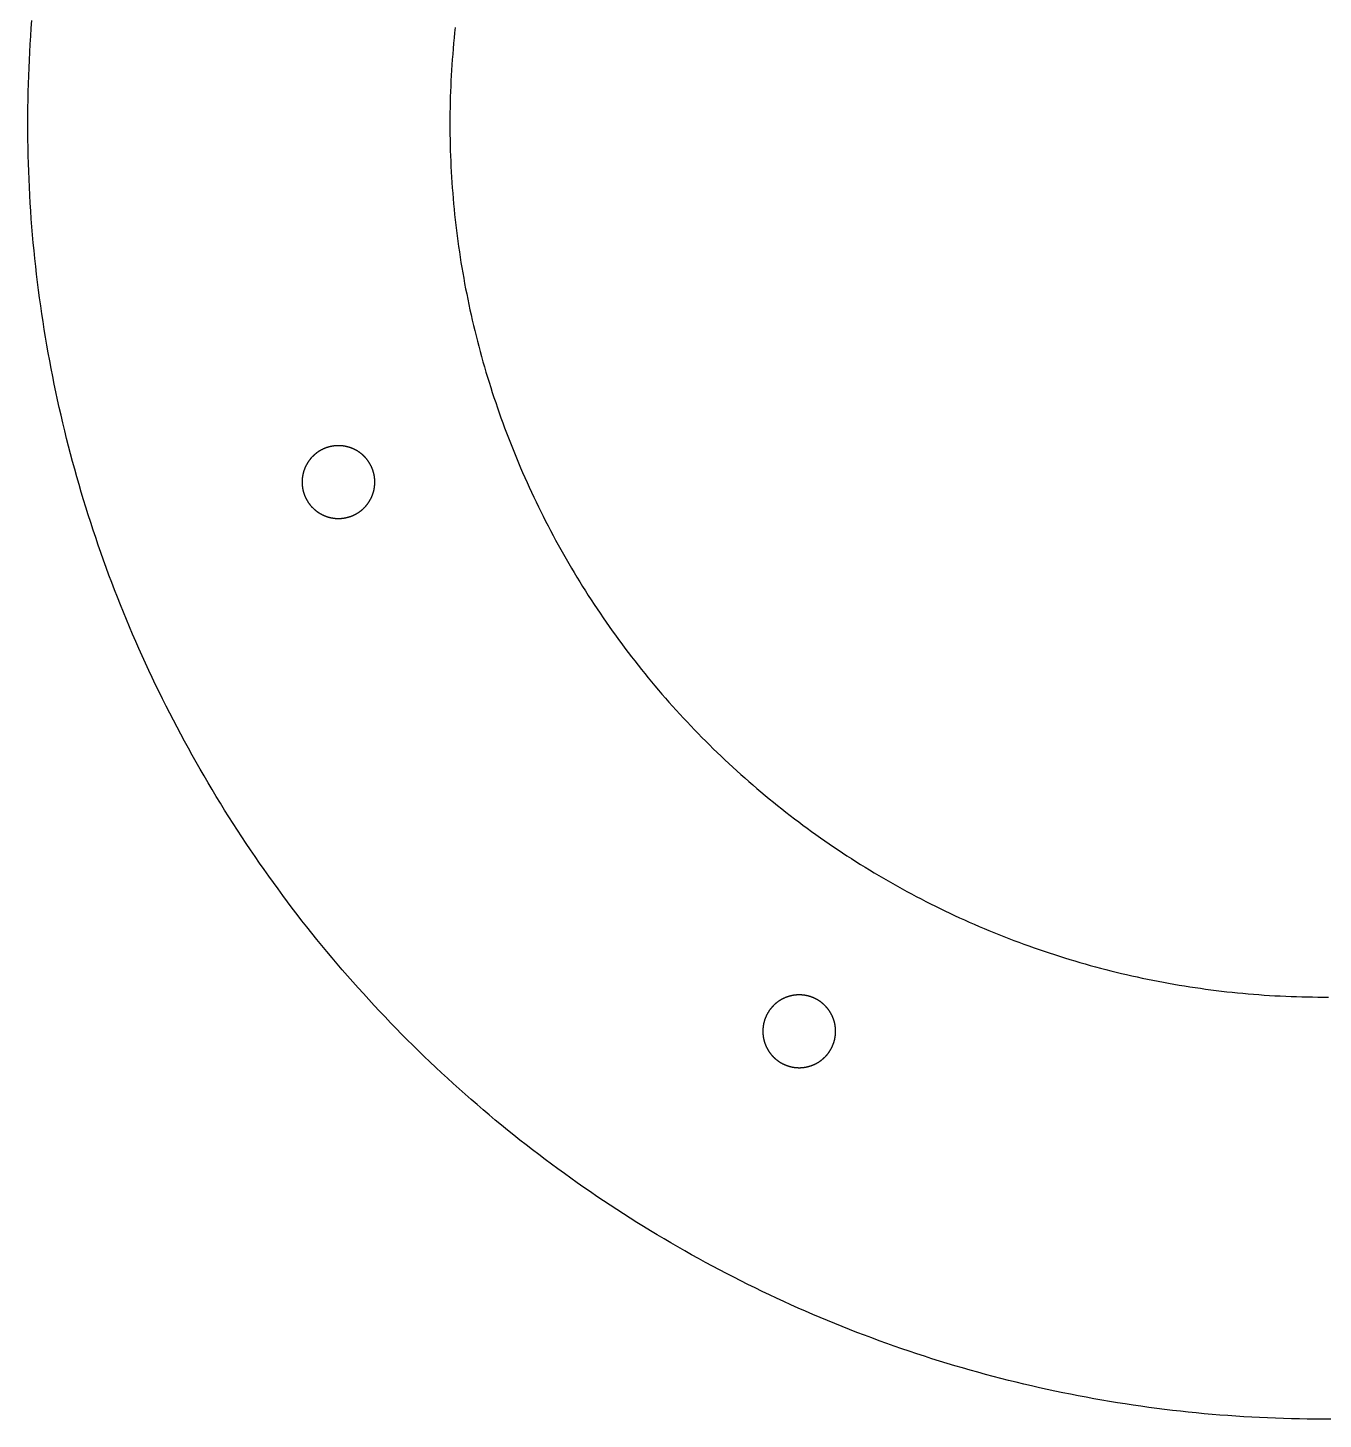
# Model space of a CAD drawing. Header units: millimetres. Extents: x -89 to 89, y -89 to 102.
# Drawn here: x -89 to 0, y -89 to 6.6 of the extents above; entities that cross this region are included whole.
import ezdxf

# ---------------------------------------------------------------- set-up
doc = ezdxf.new("R2010")
doc.units = ezdxf.units.MM
doc.layers.add('CUT', color=7, linetype='Continuous')

msp = doc.modelspace()

# ---------------------------------------------------------------- linework, layer by layer
at = {"layer": 'CUT'}
for points in [[(0.546, -88.998), (0, -89), (-0.546, -88.998), (-1.092, -88.993), (-1.638, -88.985), (-2.184, -88.973), (-2.73, -88.958), (-3.276, -88.94), (-3.822, -88.918), (-4.367, -88.893), (-4.912, -88.864), (-5.458, -88.833), (-6.003, -88.797), (-6.547, -88.759), (-7.092, -88.717), (-7.636, -88.672), (-8.18, -88.623), (-8.724, -88.571), (-9.267, -88.516), (-9.81, -88.458), (-10.352, -88.396), (-10.895, -88.331), (-11.436, -88.262), (-11.978, -88.19), (-12.519, -88.115), (-13.059, -88.037), (-13.599, -87.955), (-14.138, -87.87), (-14.677, -87.781), (-15.216, -87.69), (-15.753, -87.595), (-16.291, -87.496), (-16.827, -87.395), (-17.363, -87.29), (-17.898, -87.182), (-18.433, -87.07), (-18.967, -86.956), (-19.5, -86.837), (-20.032, -86.716), (-20.564, -86.592), (-21.095, -86.464), (-21.625, -86.333), (-22.155, -86.198), (-22.683, -86.061), (-23.211, -85.92), (-23.737, -85.776), (-24.263, -85.629), (-24.788, -85.478), (-25.312, -85.325), (-25.835, -85.168), (-26.357, -85.008), (-26.879, -84.844), (-27.399, -84.678), (-27.918, -84.508), (-28.436, -84.335), (-28.953, -84.159), (-29.468, -83.98), (-29.983, -83.797), (-30.497, -83.612), (-31.009, -83.423), (-31.521, -83.231), (-32.031, -83.036), (-32.54, -82.838), (-33.047, -82.637), (-33.554, -82.433), (-34.059, -82.225), (-34.563, -82.015), (-35.065, -81.801), (-35.567, -81.584), (-36.066, -81.365), (-36.565, -81.142), (-37.062, -80.916), (-37.558, -80.687), (-38.052, -80.455), (-38.545, -80.22), (-39.037, -79.982), (-39.527, -79.741), (-40.015, -79.497), (-40.502, -79.25), (-40.988, -79), (-41.472, -78.747), (-41.954, -78.491), (-42.435, -78.232), (-42.914, -77.97), (-43.392, -77.705), (-43.868, -77.438), (-44.342, -77.167), (-44.815, -76.894), (-45.286, -76.617), (-45.755, -76.338), (-46.223, -76.056), (-46.688, -75.771), (-47.153, -75.483), (-47.615, -75.192), (-48.075, -74.898), (-48.534, -74.602), (-48.991, -74.303), (-49.446, -74.001), (-49.899, -73.696), (-50.35, -73.388), (-50.799, -73.078), (-51.247, -72.765), (-51.692, -72.449), (-52.136, -72.131), (-52.578, -71.809), (-53.017, -71.485), (-53.455, -71.159), (-53.89, -70.829), (-54.324, -70.497), (-54.756, -70.163), (-55.185, -69.826), (-55.612, -69.486), (-56.038, -69.143), (-56.461, -68.798), (-56.882, -68.45), (-57.301, -68.1), (-57.718, -67.747), (-58.132, -67.392), (-58.545, -67.034), (-58.955, -66.673), (-59.363, -66.31), (-59.769, -65.945), (-60.172, -65.577), (-60.573, -65.206), (-60.972, -64.833), (-61.369, -64.458), (-61.763, -64.08), (-62.155, -63.7), (-62.545, -63.317), (-62.933, -62.933), (-63.317, -62.545), (-63.7, -62.155), (-64.08, -61.763), (-64.458, -61.369), (-64.833, -60.972), (-65.206, -60.573), (-65.577, -60.172), (-65.945, -59.769), (-66.31, -59.363), (-66.673, -58.955), (-67.034, -58.545), (-67.392, -58.132), (-67.747, -57.718), (-68.1, -57.301), (-68.45, -56.882), (-68.798, -56.461), (-69.143, -56.038), (-69.486, -55.612), (-69.826, -55.185), (-70.163, -54.756), (-70.497, -54.324), (-70.829, -53.89), (-71.159, -53.455), (-71.485, -53.017), (-71.809, -52.578), (-72.131, -52.136), (-72.449, -51.692), (-72.765, -51.247), (-73.078, -50.799), (-73.388, -50.35), (-73.696, -49.899), (-74.001, -49.446), (-74.303, -48.991), (-74.602, -48.534), (-74.898, -48.075), (-75.192, -47.615), (-75.483, -47.153), (-75.771, -46.688), (-76.056, -46.223), (-76.338, -45.755), (-76.617, -45.286), (-76.894, -44.815), (-77.167, -44.342), (-77.438, -43.868), (-77.705, -43.392), (-77.97, -42.914), (-78.232, -42.435), (-78.491, -41.954), (-78.747, -41.472), (-79, -40.988), (-79.25, -40.502), (-79.497, -40.015), (-79.741, -39.527), (-79.982, -39.037), (-80.22, -38.545), (-80.455, -38.052), (-80.687, -37.558), (-80.916, -37.062), (-81.142, -36.565), (-81.365, -36.066), (-81.584, -35.567), (-81.801, -35.065), (-82.015, -34.563), (-82.225, -34.059), (-82.433, -33.554), (-82.637, -33.047), (-82.838, -32.54), (-83.036, -32.031), (-83.231, -31.521), (-83.423, -31.009), (-83.612, -30.497), (-83.797, -29.983), (-83.98, -29.468), (-84.159, -28.953), (-84.335, -28.436), (-84.508, -27.918), (-84.678, -27.399), (-84.844, -26.879), (-85.008, -26.357), (-85.168, -25.835), (-85.325, -25.312), (-85.478, -24.788), (-85.629, -24.263), (-85.776, -23.737), (-85.92, -23.211), (-86.061, -22.683), (-86.198, -22.155), (-86.333, -21.625), (-86.464, -21.095), (-86.592, -20.564), (-86.716, -20.032), (-86.837, -19.5), (-86.956, -18.967), (-87.07, -18.433), (-87.182, -17.898), (-87.29, -17.363), (-87.395, -16.827), (-87.496, -16.291), (-87.595, -15.753), (-87.69, -15.216), (-87.781, -14.677), (-87.87, -14.138), (-87.955, -13.599), (-88.037, -13.059), (-88.115, -12.519), (-88.19, -11.978), (-88.262, -11.436), (-88.331, -10.895), (-88.396, -10.352), (-88.458, -9.81), (-88.516, -9.267), (-88.571, -8.724), (-88.623, -8.18), (-88.672, -7.636), (-88.717, -7.092), (-88.759, -6.547), (-88.797, -6.003), (-88.833, -5.458), (-88.864, -4.912), (-88.893, -4.367), (-88.918, -3.822), (-88.94, -3.276), (-88.958, -2.73), (-88.973, -2.184), (-88.985, -1.638), (-88.993, -1.092), (-88.998, -0.546), (-89, 0), (-88.998, 0.546), (-88.993, 1.092), (-88.985, 1.638), (-88.973, 2.184), (-88.958, 2.73), (-88.94, 3.276), (-88.918, 3.822), (-88.893, 4.367), (-88.864, 4.912), (-88.833, 5.458), (-88.797, 6.003), (-88.759, 6.547), (-88.717, 7.092)], [(-59.634, 6.613), (-59.674, 6.247), (-59.711, 5.881), (-59.746, 5.515), (-59.779, 5.148), (-59.809, 4.781), (-59.837, 4.414), (-59.863, 4.047), (-59.887, 3.679), (-59.909, 3.312), (-59.928, 2.944), (-59.945, 2.576), (-59.959, 2.208), (-59.972, 1.84), (-59.982, 1.472), (-59.99, 1.104), (-59.995, 0.736), (-59.999, 0.368), (-60, 0), (-59.999, -0.368), (-59.995, -0.736), (-59.99, -1.104), (-59.982, -1.472), (-59.972, -1.84), (-59.959, -2.208), (-59.945, -2.576), (-59.928, -2.944), (-59.909, -3.312), (-59.887, -3.679), (-59.863, -4.047), (-59.837, -4.414), (-59.809, -4.781), (-59.779, -5.148), (-59.746, -5.515), (-59.711, -5.881), (-59.674, -6.247), (-59.634, -6.613), (-59.593, -6.979), (-59.549, -7.345), (-59.503, -7.71), (-59.454, -8.075), (-59.403, -8.439), (-59.351, -8.804), (-59.295, -9.168), (-59.238, -9.531), (-59.178, -9.895), (-59.117, -10.258), (-59.053, -10.62), (-58.986, -10.982), (-58.918, -11.344), (-58.847, -11.705), (-58.774, -12.066), (-58.699, -12.427), (-58.622, -12.787), (-58.542, -13.146), (-58.46, -13.505), (-58.376, -13.863), (-58.29, -14.221), (-58.202, -14.579), (-58.111, -14.936), (-58.019, -15.292), (-57.924, -15.648), (-57.827, -16.003), (-57.727, -16.357), (-57.626, -16.711), (-57.522, -17.064), (-57.416, -17.417), (-57.308, -17.769), (-57.198, -18.12), (-57.086, -18.471), (-56.972, -18.821), (-56.855, -19.17), (-56.736, -19.519), (-56.616, -19.866), (-56.493, -20.213), (-56.368, -20.56), (-56.24, -20.905), (-56.111, -21.25), (-55.98, -21.594), (-55.846, -21.937), (-55.71, -22.279), (-55.573, -22.62), (-55.433, -22.961), (-55.291, -23.301), (-55.147, -23.64), (-55.001, -23.977), (-54.853, -24.314), (-54.702, -24.651), (-54.55, -24.986), (-54.396, -25.32), (-54.239, -25.653), (-54.081, -25.986), (-53.92, -26.317), (-53.758, -26.647), (-53.593, -26.977), (-53.427, -27.305), (-53.258, -27.632), (-53.088, -27.959), (-52.915, -28.284), (-52.741, -28.608), (-52.564, -28.931), (-52.386, -29.253), (-52.205, -29.574), (-52.023, -29.894), (-51.838, -30.212), (-51.652, -30.53), (-51.464, -30.846), (-51.273, -31.161), (-51.081, -31.475), (-50.887, -31.788), (-50.691, -32.1), (-50.493, -32.41), (-50.293, -32.719), (-50.092, -33.027), (-49.888, -33.334), (-49.683, -33.64), (-49.475, -33.944), (-49.266, -34.247), (-49.055, -34.548), (-48.842, -34.849), (-48.627, -35.148), (-48.411, -35.446), (-48.192, -35.742), (-47.972, -36.037), (-47.75, -36.331), (-47.526, -36.623), (-47.301, -36.914), (-47.073, -37.203), (-46.844, -37.492), (-46.613, -37.778), (-46.381, -38.064), (-46.146, -38.347), (-45.91, -38.63), (-45.672, -38.911), (-45.433, -39.19), (-45.191, -39.468), (-44.948, -39.745), (-44.703, -40.02), (-44.457, -40.294), (-44.209, -40.566), (-43.959, -40.836), (-43.708, -41.105), (-43.455, -41.372), (-43.2, -41.638), (-42.944, -41.903), (-42.686, -42.165), (-42.426, -42.426), (-42.165, -42.686), (-41.903, -42.944), (-41.638, -43.2), (-41.372, -43.455), (-41.105, -43.708), (-40.836, -43.959), (-40.566, -44.209), (-40.294, -44.457), (-40.02, -44.703), (-39.745, -44.948), (-39.468, -45.191), (-39.19, -45.433), (-38.911, -45.672), (-38.63, -45.91), (-38.347, -46.146), (-38.064, -46.381), (-37.778, -46.613), (-37.492, -46.844), (-37.203, -47.073), (-36.914, -47.301), (-36.623, -47.526), (-36.331, -47.75), (-36.037, -47.972), (-35.742, -48.192), (-35.446, -48.411), (-35.148, -48.627), (-34.849, -48.842), (-34.548, -49.055), (-34.247, -49.266), (-33.944, -49.475), (-33.64, -49.683), (-33.334, -49.888), (-33.027, -50.092), (-32.719, -50.293), (-32.41, -50.493), (-32.1, -50.691), (-31.788, -50.887), (-31.475, -51.081), (-31.161, -51.273), (-30.846, -51.464), (-30.53, -51.652), (-30.212, -51.838), (-29.894, -52.023), (-29.574, -52.205), (-29.253, -52.386), (-28.931, -52.564), (-28.608, -52.741), (-28.284, -52.915), (-27.959, -53.088), (-27.632, -53.258), (-27.305, -53.427), (-26.977, -53.593), (-26.647, -53.758), (-26.317, -53.92), (-25.986, -54.081), (-25.653, -54.239), (-25.32, -54.396), (-24.986, -54.55), (-24.651, -54.702), (-24.314, -54.853), (-23.977, -55.001), (-23.64, -55.147), (-23.301, -55.291), (-22.961, -55.433), (-22.62, -55.573), (-22.279, -55.71), (-21.937, -55.846), (-21.594, -55.98), (-21.25, -56.111), (-20.905, -56.24), (-20.56, -56.368), (-20.213, -56.493), (-19.866, -56.616), (-19.519, -56.736), (-19.17, -56.855), (-18.821, -56.972), (-18.471, -57.086), (-18.12, -57.198), (-17.769, -57.308), (-17.417, -57.416), (-17.064, -57.522), (-16.711, -57.626), (-16.357, -57.727), (-16.003, -57.827), (-15.648, -57.924), (-15.292, -58.019), (-14.936, -58.111), (-14.579, -58.202), (-14.221, -58.29), (-13.863, -58.376), (-13.505, -58.46), (-13.146, -58.542), (-12.787, -58.622), (-12.427, -58.699), (-12.066, -58.774), (-11.705, -58.847), (-11.344, -58.918), (-10.982, -58.986), (-10.62, -59.053), (-10.258, -59.117), (-9.895, -59.178), (-9.531, -59.238), (-9.168, -59.295), (-8.804, -59.351), (-8.439, -59.403), (-8.075, -59.454), (-7.71, -59.503), (-7.345, -59.549), (-6.979, -59.593), (-6.613, -59.634), (-6.247, -59.674), (-5.881, -59.711), (-5.515, -59.746), (-5.148, -59.779), (-4.781, -59.809), (-4.414, -59.837), (-4.047, -59.863), (-3.679, -59.887), (-3.312, -59.909), (-2.944, -59.928), (-2.576, -59.945), (-2.208, -59.959), (-1.84, -59.972), (-1.472, -59.982), (-1.104, -59.99), (-0.736, -59.995), (-0.368, -59.999), (0, -60), (0.368, -59.999)]]:
    msp.add_lwpolyline(points, dxfattribs=at)
for points in [[(-65.159, -24.564), (-65.159, -24.549), (-65.16, -24.533), (-65.16, -24.518), (-65.161, -24.503), (-65.162, -24.487), (-65.163, -24.472), (-65.164, -24.457), (-65.165, -24.442), (-65.166, -24.426), (-65.167, -24.411), (-65.168, -24.396), (-65.17, -24.38), (-65.171, -24.365), (-65.173, -24.35), (-65.175, -24.335), (-65.177, -24.319), (-65.179, -24.304), (-65.181, -24.289), (-65.183, -24.274), (-65.185, -24.259), (-65.187, -24.243), (-65.19, -24.228), (-65.192, -24.213), (-65.195, -24.198), (-65.197, -24.183), (-65.2, -24.168), (-65.203, -24.153), (-65.206, -24.138), (-65.209, -24.123), (-65.212, -24.108), (-65.215, -24.093), (-65.219, -24.078), (-65.222, -24.063), (-65.226, -24.048), (-65.229, -24.033), (-65.233, -24.018), (-65.237, -24.003), (-65.24, -23.988), (-65.244, -23.973), (-65.248, -23.959), (-65.253, -23.944), (-65.257, -23.929), (-65.261, -23.914), (-65.266, -23.9), (-65.27, -23.885), (-65.275, -23.87), (-65.279, -23.856), (-65.284, -23.841), (-65.289, -23.827), (-65.294, -23.812), (-65.299, -23.798), (-65.304, -23.783), (-65.309, -23.769), (-65.315, -23.754), (-65.32, -23.74), (-65.325, -23.726), (-65.331, -23.711), (-65.337, -23.697), (-65.342, -23.683), (-65.348, -23.669), (-65.354, -23.655), (-65.36, -23.64), (-65.366, -23.626), (-65.372, -23.612), (-65.379, -23.598), (-65.385, -23.584), (-65.391, -23.57), (-65.398, -23.557), (-65.404, -23.543), (-65.411, -23.529), (-65.418, -23.515), (-65.425, -23.501), (-65.432, -23.488), (-65.439, -23.474), (-65.446, -23.461), (-65.453, -23.447), (-65.46, -23.433), (-65.468, -23.42), (-65.475, -23.407), (-65.483, -23.393), (-65.49, -23.38), (-65.498, -23.367), (-65.506, -23.353), (-65.514, -23.34), (-65.521, -23.327), (-65.529, -23.314), (-65.538, -23.301), (-65.546, -23.288), (-65.554, -23.275), (-65.562, -23.262), (-65.571, -23.249), (-65.579, -23.237), (-65.588, -23.224), (-65.596, -23.211), (-65.605, -23.198), (-65.614, -23.186), (-65.623, -23.173), (-65.632, -23.161), (-65.641, -23.149), (-65.65, -23.136), (-65.659, -23.124), (-65.668, -23.112), (-65.678, -23.099), (-65.687, -23.087), (-65.696, -23.075), (-65.706, -23.063), (-65.716, -23.051), (-65.725, -23.039), (-65.735, -23.028), (-65.745, -23.016), (-65.755, -23.004), (-65.765, -22.993), (-65.775, -22.981), (-65.785, -22.969), (-65.795, -22.958), (-65.805, -22.947), (-65.816, -22.935), (-65.826, -22.924), (-65.837, -22.913), (-65.847, -22.902), (-65.858, -22.891), (-65.869, -22.88), (-65.879, -22.869), (-65.89, -22.858), (-65.901, -22.847), (-65.912, -22.836), (-65.923, -22.825), (-65.934, -22.815), (-65.945, -22.804), (-65.956, -22.794), (-65.968, -22.783), (-65.979, -22.773), (-65.99, -22.763), (-66.002, -22.753), (-66.013, -22.742), (-66.025, -22.732), (-66.037, -22.722), (-66.048, -22.713), (-66.06, -22.703), (-66.072, -22.693), (-66.084, -22.683), (-66.096, -22.674), (-66.108, -22.664), (-66.12, -22.655), (-66.132, -22.645), (-66.144, -22.636), (-66.156, -22.627), (-66.169, -22.617), (-66.181, -22.608), (-66.193, -22.599), (-66.206, -22.59), (-66.218, -22.581), (-66.231, -22.573), (-66.244, -22.564), (-66.256, -22.555), (-66.269, -22.547), (-66.282, -22.538), (-66.295, -22.53), (-66.307, -22.522), (-66.32, -22.513), (-66.333, -22.505), (-66.346, -22.497), (-66.359, -22.489), (-66.373, -22.481), (-66.386, -22.473), (-66.399, -22.466), (-66.412, -22.458), (-66.426, -22.45), (-66.439, -22.443), (-66.452, -22.435), (-66.466, -22.428), (-66.479, -22.421), (-66.493, -22.413), (-66.507, -22.406), (-66.52, -22.399), (-66.534, -22.392), (-66.548, -22.386), (-66.561, -22.379), (-66.575, -22.372), (-66.589, -22.365), (-66.603, -22.359), (-66.617, -22.353), (-66.631, -22.346), (-66.645, -22.34), (-66.659, -22.334), (-66.673, -22.328), (-66.687, -22.322), (-66.701, -22.316), (-66.715, -22.31), (-66.73, -22.304), (-66.744, -22.299), (-66.758, -22.293), (-66.772, -22.287), (-66.787, -22.282), (-66.801, -22.277), (-66.816, -22.272), (-66.83, -22.266), (-66.845, -22.261), (-66.859, -22.256), (-66.874, -22.252), (-66.888, -22.247), (-66.903, -22.242), (-66.917, -22.238), (-66.932, -22.233), (-66.947, -22.229), (-66.962, -22.224), (-66.976, -22.22), (-66.991, -22.216), (-67.006, -22.212), (-67.021, -22.208), (-67.036, -22.204), (-67.05, -22.2), (-67.065, -22.197), (-67.08, -22.193), (-67.095, -22.19), (-67.11, -22.186), (-67.125, -22.183), (-67.14, -22.18), (-67.155, -22.177), (-67.17, -22.173), (-67.185, -22.171), (-67.2, -22.168), (-67.215, -22.165), (-67.23, -22.162), (-67.246, -22.16), (-67.261, -22.157), (-67.276, -22.155), (-67.291, -22.153), (-67.306, -22.15), (-67.321, -22.148), (-67.337, -22.146), (-67.352, -22.144), (-67.367, -22.142), (-67.382, -22.141), (-67.398, -22.139), (-67.413, -22.137), (-67.428, -22.136), (-67.443, -22.135), (-67.459, -22.133), (-67.474, -22.132), (-67.489, -22.131), (-67.505, -22.13), (-67.52, -22.129), (-67.535, -22.128), (-67.551, -22.128), (-67.566, -22.127), (-67.581, -22.127), (-67.597, -22.126), (-67.612, -22.126), (-67.627, -22.126), (-67.643, -22.125), (-67.658, -22.125), (-67.673, -22.125), (-67.689, -22.126), (-67.704, -22.126), (-67.719, -22.126), (-67.735, -22.127), (-67.75, -22.127), (-67.765, -22.128), (-67.781, -22.128), (-67.796, -22.129), (-67.811, -22.13), (-67.826, -22.131), (-67.842, -22.132), (-67.857, -22.133), (-67.872, -22.135), (-67.888, -22.136), (-67.903, -22.137), (-67.918, -22.139), (-67.933, -22.141), (-67.949, -22.142), (-67.964, -22.144), (-67.979, -22.146), (-67.994, -22.148), (-68.01, -22.15), (-68.025, -22.153), (-68.04, -22.155), (-68.055, -22.157), (-68.07, -22.16), (-68.085, -22.162), (-68.1, -22.165), (-68.115, -22.168), (-68.131, -22.171), (-68.146, -22.173), (-68.161, -22.177), (-68.176, -22.18), (-68.191, -22.183), (-68.206, -22.186), (-68.221, -22.19), (-68.236, -22.193), (-68.25, -22.197), (-68.265, -22.2), (-68.28, -22.204), (-68.295, -22.208), (-68.31, -22.212), (-68.325, -22.216), (-68.339, -22.22), (-68.354, -22.224), (-68.369, -22.229), (-68.384, -22.233), (-68.398, -22.238), (-68.413, -22.242), (-68.427, -22.247), (-68.442, -22.252), (-68.457, -22.256), (-68.471, -22.261), (-68.486, -22.266), (-68.5, -22.272), (-68.515, -22.277), (-68.529, -22.282), (-68.543, -22.287), (-68.558, -22.293), (-68.572, -22.299), (-68.586, -22.304), (-68.6, -22.31), (-68.615, -22.316), (-68.629, -22.322), (-68.643, -22.328), (-68.657, -22.334), (-68.671, -22.34), (-68.685, -22.346), (-68.699, -22.353), (-68.713, -22.359), (-68.727, -22.365), (-68.741, -22.372), (-68.754, -22.379), (-68.768, -22.386), (-68.782, -22.392), (-68.796, -22.399), (-68.809, -22.406), (-68.823, -22.413), (-68.836, -22.421), (-68.85, -22.428), (-68.863, -22.435), (-68.877, -22.443), (-68.89, -22.45), (-68.903, -22.458), (-68.917, -22.466), (-68.93, -22.473), (-68.943, -22.481), (-68.956, -22.489), (-68.969, -22.497), (-68.982, -22.505), (-68.995, -22.513), (-69.008, -22.522), (-69.021, -22.53), (-69.034, -22.538), (-69.047, -22.547), (-69.06, -22.555), (-69.072, -22.564), (-69.085, -22.573), (-69.097, -22.581), (-69.11, -22.59), (-69.122, -22.599), (-69.135, -22.608), (-69.147, -22.617), (-69.159, -22.627), (-69.172, -22.636), (-69.184, -22.645), (-69.196, -22.655), (-69.208, -22.664), (-69.22, -22.674), (-69.232, -22.683), (-69.244, -22.693), (-69.256, -22.703), (-69.267, -22.713), (-69.279, -22.722), (-69.291, -22.732), (-69.302, -22.742), (-69.314, -22.753), (-69.325, -22.763), (-69.337, -22.773), (-69.348, -22.783), (-69.359, -22.794), (-69.371, -22.804), (-69.382, -22.815), (-69.393, -22.825), (-69.404, -22.836), (-69.415, -22.847), (-69.426, -22.858), (-69.436, -22.869), (-69.447, -22.88), (-69.458, -22.891), (-69.468, -22.902), (-69.479, -22.913), (-69.49, -22.924), (-69.5, -22.935), (-69.51, -22.947), (-69.521, -22.958), (-69.531, -22.969), (-69.541, -22.981), (-69.551, -22.993), (-69.561, -23.004), (-69.571, -23.016), (-69.581, -23.028), (-69.59, -23.039), (-69.6, -23.051), (-69.61, -23.063), (-69.619, -23.075), (-69.629, -23.087), (-69.638, -23.099), (-69.647, -23.112), (-69.657, -23.124), (-69.666, -23.136), (-69.675, -23.149), (-69.684, -23.161), (-69.693, -23.173), (-69.702, -23.186), (-69.711, -23.198), (-69.719, -23.211), (-69.728, -23.224), (-69.737, -23.237), (-69.745, -23.249), (-69.753, -23.262), (-69.762, -23.275), (-69.77, -23.288), (-69.778, -23.301), (-69.786, -23.314), (-69.794, -23.327), (-69.802, -23.34), (-69.81, -23.353), (-69.818, -23.367), (-69.825, -23.38), (-69.833, -23.393), (-69.841, -23.407), (-69.848, -23.42), (-69.855, -23.433), (-69.863, -23.447), (-69.87, -23.461), (-69.877, -23.474), (-69.884, -23.488), (-69.891, -23.501), (-69.898, -23.515), (-69.905, -23.529), (-69.911, -23.543), (-69.918, -23.557), (-69.924, -23.57), (-69.931, -23.584), (-69.937, -23.598), (-69.943, -23.612), (-69.95, -23.626), (-69.956, -23.64), (-69.962, -23.655), (-69.968, -23.669), (-69.973, -23.683), (-69.979, -23.697), (-69.985, -23.711), (-69.99, -23.726), (-69.996, -23.74), (-70.001, -23.754), (-70.007, -23.769), (-70.012, -23.783), (-70.017, -23.798), (-70.022, -23.812), (-70.027, -23.827), (-70.032, -23.841), (-70.036, -23.856), (-70.041, -23.87), (-70.046, -23.885), (-70.05, -23.9), (-70.055, -23.914), (-70.059, -23.929), (-70.063, -23.944), (-70.067, -23.959), (-70.071, -23.973), (-70.075, -23.988), (-70.079, -24.003), (-70.083, -24.018), (-70.087, -24.033), (-70.09, -24.048), (-70.094, -24.063), (-70.097, -24.078), (-70.1, -24.093), (-70.104, -24.108), (-70.107, -24.123), (-70.11, -24.138), (-70.113, -24.153), (-70.116, -24.168), (-70.118, -24.183), (-70.121, -24.198), (-70.124, -24.213), (-70.126, -24.228), (-70.129, -24.243), (-70.131, -24.259), (-70.133, -24.274), (-70.135, -24.289), (-70.137, -24.304), (-70.139, -24.319), (-70.141, -24.335), (-70.143, -24.35), (-70.144, -24.365), (-70.146, -24.38), (-70.147, -24.396), (-70.149, -24.411), (-70.15, -24.426), (-70.151, -24.442), (-70.152, -24.457), (-70.153, -24.472), (-70.154, -24.487), (-70.155, -24.503), (-70.156, -24.518), (-70.156, -24.533), (-70.157, -24.549), (-70.157, -24.564), (-70.157, -24.579), (-70.158, -24.595), (-70.158, -24.61), (-70.158, -24.625), (-70.158, -24.641), (-70.158, -24.656), (-70.157, -24.671), (-70.157, -24.687), (-70.157, -24.702), (-70.156, -24.717), (-70.156, -24.733), (-70.155, -24.748), (-70.154, -24.763), (-70.153, -24.779), (-70.152, -24.794), (-70.151, -24.809), (-70.15, -24.825), (-70.149, -24.84), (-70.147, -24.855), (-70.146, -24.87), (-70.144, -24.886), (-70.143, -24.901), (-70.141, -24.916), (-70.139, -24.931), (-70.137, -24.947), (-70.135, -24.962), (-70.133, -24.977), (-70.131, -24.992), (-70.129, -25.007), (-70.126, -25.023), (-70.124, -25.038), (-70.121, -25.053), (-70.118, -25.068), (-70.116, -25.083), (-70.113, -25.098), (-70.11, -25.113), (-70.107, -25.128), (-70.104, -25.143), (-70.1, -25.158), (-70.097, -25.173), (-70.094, -25.188), (-70.09, -25.203), (-70.087, -25.218), (-70.083, -25.233), (-70.079, -25.248), (-70.075, -25.263), (-70.071, -25.277), (-70.067, -25.292), (-70.063, -25.307), (-70.059, -25.322), (-70.055, -25.336), (-70.05, -25.351), (-70.046, -25.366), (-70.041, -25.38), (-70.036, -25.395), (-70.032, -25.41), (-70.027, -25.424), (-70.022, -25.439), (-70.017, -25.453), (-70.012, -25.468), (-70.007, -25.482), (-70.001, -25.496), (-69.996, -25.511), (-69.99, -25.525), (-69.985, -25.539), (-69.979, -25.554), (-69.973, -25.568), (-69.968, -25.582), (-69.962, -25.596), (-69.956, -25.61), (-69.95, -25.625), (-69.943, -25.639), (-69.937, -25.653), (-69.931, -25.667), (-69.924, -25.68), (-69.918, -25.694), (-69.911, -25.708), (-69.905, -25.722), (-69.898, -25.736), (-69.891, -25.749), (-69.884, -25.763), (-69.877, -25.777), (-69.87, -25.79), (-69.863, -25.804), (-69.855, -25.817), (-69.848, -25.831), (-69.841, -25.844), (-69.833, -25.858), (-69.825, -25.871), (-69.818, -25.884), (-69.81, -25.898), (-69.802, -25.911), (-69.794, -25.924), (-69.786, -25.937), (-69.778, -25.95), (-69.77, -25.963), (-69.762, -25.976), (-69.753, -25.989), (-69.745, -26.002), (-69.737, -26.014), (-69.728, -26.027), (-69.719, -26.04), (-69.711, -26.052), (-69.702, -26.065), (-69.693, -26.077), (-69.684, -26.09), (-69.675, -26.102), (-69.666, -26.115), (-69.657, -26.127), (-69.647, -26.139), (-69.638, -26.151), (-69.629, -26.164), (-69.619, -26.176), (-69.61, -26.188), (-69.6, -26.2), (-69.59, -26.211), (-69.581, -26.223), (-69.571, -26.235), (-69.561, -26.247), (-69.551, -26.258), (-69.541, -26.27), (-69.531, -26.281), (-69.521, -26.293), (-69.51, -26.304), (-69.5, -26.316), (-69.49, -26.327), (-69.479, -26.338), (-69.468, -26.349), (-69.458, -26.36), (-69.447, -26.371), (-69.436, -26.382), (-69.426, -26.393), (-69.415, -26.404), (-69.404, -26.415), (-69.393, -26.425), (-69.382, -26.436), (-69.371, -26.447), (-69.359, -26.457), (-69.348, -26.467), (-69.337, -26.478), (-69.325, -26.488), (-69.314, -26.498), (-69.302, -26.508), (-69.291, -26.518), (-69.279, -26.528), (-69.267, -26.538), (-69.256, -26.548), (-69.244, -26.558), (-69.232, -26.568), (-69.22, -26.577), (-69.208, -26.587), (-69.196, -26.596), (-69.184, -26.606), (-69.172, -26.615), (-69.159, -26.624), (-69.147, -26.633), (-69.135, -26.643), (-69.122, -26.652), (-69.11, -26.661), (-69.097, -26.669), (-69.085, -26.678), (-69.072, -26.687), (-69.06, -26.696), (-69.047, -26.704), (-69.034, -26.713), (-69.021, -26.721), (-69.008, -26.729), (-68.995, -26.738), (-68.982, -26.746), (-68.969, -26.754), (-68.956, -26.762), (-68.943, -26.77), (-68.93, -26.778), (-68.917, -26.785), (-68.903, -26.793), (-68.89, -26.801), (-68.877, -26.808), (-68.863, -26.816), (-68.85, -26.823), (-68.836, -26.83), (-68.823, -26.837), (-68.809, -26.845), (-68.796, -26.852), (-68.782, -26.859), (-68.768, -26.865), (-68.754, -26.872), (-68.741, -26.879), (-68.727, -26.885), (-68.713, -26.892), (-68.699, -26.898), (-68.685, -26.905), (-68.671, -26.911), (-68.657, -26.917), (-68.643, -26.923), (-68.629, -26.929), (-68.615, -26.935), (-68.6, -26.941), (-68.586, -26.947), (-68.572, -26.952), (-68.558, -26.958), (-68.543, -26.963), (-68.529, -26.969), (-68.515, -26.974), (-68.5, -26.979), (-68.486, -26.984), (-68.471, -26.989), (-68.457, -26.994), (-68.442, -26.999), (-68.427, -27.004), (-68.413, -27.009), (-68.398, -27.013), (-68.384, -27.018), (-68.369, -27.022), (-68.354, -27.027), (-68.339, -27.031), (-68.325, -27.035), (-68.31, -27.039), (-68.295, -27.043), (-68.28, -27.047), (-68.265, -27.051), (-68.25, -27.054), (-68.236, -27.058), (-68.221, -27.061), (-68.206, -27.065), (-68.191, -27.068), (-68.176, -27.071), (-68.161, -27.074), (-68.146, -27.077), (-68.131, -27.08), (-68.115, -27.083), (-68.1, -27.086), (-68.085, -27.089), (-68.07, -27.091), (-68.055, -27.094), (-68.04, -27.096), (-68.025, -27.098), (-68.01, -27.101), (-67.994, -27.103), (-67.979, -27.105), (-67.964, -27.107), (-67.949, -27.108), (-67.933, -27.11), (-67.918, -27.112), (-67.903, -27.113), (-67.888, -27.115), (-67.872, -27.116), (-67.857, -27.118), (-67.842, -27.119), (-67.826, -27.12), (-67.811, -27.121), (-67.796, -27.122), (-67.781, -27.122), (-67.765, -27.123), (-67.75, -27.124), (-67.735, -27.124), (-67.719, -27.125), (-67.704, -27.125), (-67.689, -27.125), (-67.673, -27.125), (-67.658, -27.125), (-67.643, -27.125), (-67.627, -27.125), (-67.612, -27.125), (-67.597, -27.125), (-67.581, -27.124), (-67.566, -27.124), (-67.551, -27.123), (-67.535, -27.122), (-67.52, -27.122), (-67.505, -27.121), (-67.489, -27.12), (-67.474, -27.119), (-67.459, -27.118), (-67.443, -27.116), (-67.428, -27.115), (-67.413, -27.113), (-67.398, -27.112), (-67.382, -27.11), (-67.367, -27.108), (-67.352, -27.107), (-67.337, -27.105), (-67.321, -27.103), (-67.306, -27.101), (-67.291, -27.098), (-67.276, -27.096), (-67.261, -27.094), (-67.246, -27.091), (-67.23, -27.089), (-67.215, -27.086), (-67.2, -27.083), (-67.185, -27.08), (-67.17, -27.077), (-67.155, -27.074), (-67.14, -27.071), (-67.125, -27.068), (-67.11, -27.065), (-67.095, -27.061), (-67.08, -27.058), (-67.065, -27.054), (-67.05, -27.051), (-67.036, -27.047), (-67.021, -27.043), (-67.006, -27.039), (-66.991, -27.035), (-66.976, -27.031), (-66.962, -27.027), (-66.947, -27.022), (-66.932, -27.018), (-66.917, -27.013), (-66.903, -27.009), (-66.888, -27.004), (-66.874, -26.999), (-66.859, -26.994), (-66.845, -26.989), (-66.83, -26.984), (-66.816, -26.979), (-66.801, -26.974), (-66.787, -26.969), (-66.772, -26.963), (-66.758, -26.958), (-66.744, -26.952), (-66.73, -26.947), (-66.715, -26.941), (-66.701, -26.935), (-66.687, -26.929), (-66.673, -26.923), (-66.659, -26.917), (-66.645, -26.911), (-66.631, -26.905), (-66.617, -26.898), (-66.603, -26.892), (-66.589, -26.885), (-66.575, -26.879), (-66.561, -26.872), (-66.548, -26.865), (-66.534, -26.859), (-66.52, -26.852), (-66.507, -26.845), (-66.493, -26.837), (-66.479, -26.83), (-66.466, -26.823), (-66.452, -26.816), (-66.439, -26.808), (-66.426, -26.801), (-66.412, -26.793), (-66.399, -26.785), (-66.386, -26.778), (-66.373, -26.77), (-66.359, -26.762), (-66.346, -26.754), (-66.333, -26.746), (-66.32, -26.738), (-66.307, -26.729), (-66.295, -26.721), (-66.282, -26.713), (-66.269, -26.704), (-66.256, -26.696), (-66.244, -26.687), (-66.231, -26.678), (-66.218, -26.669), (-66.206, -26.661), (-66.193, -26.652), (-66.181, -26.643), (-66.169, -26.633), (-66.156, -26.624), (-66.144, -26.615), (-66.132, -26.606), (-66.12, -26.596), (-66.108, -26.587), (-66.096, -26.577), (-66.084, -26.568), (-66.072, -26.558), (-66.06, -26.548), (-66.048, -26.538), (-66.037, -26.528), (-66.025, -26.518), (-66.013, -26.508), (-66.002, -26.498), (-65.99, -26.488), (-65.979, -26.478), (-65.968, -26.467), (-65.956, -26.457), (-65.945, -26.447), (-65.934, -26.436), (-65.923, -26.425), (-65.912, -26.415), (-65.901, -26.404), (-65.89, -26.393), (-65.879, -26.382), (-65.869, -26.371), (-65.858, -26.36), (-65.847, -26.349), (-65.837, -26.338), (-65.826, -26.327), (-65.816, -26.316), (-65.805, -26.304), (-65.795, -26.293), (-65.785, -26.281), (-65.775, -26.27), (-65.765, -26.258), (-65.755, -26.247), (-65.745, -26.235), (-65.735, -26.223), (-65.725, -26.211), (-65.716, -26.2), (-65.706, -26.188), (-65.696, -26.176), (-65.687, -26.164), (-65.678, -26.151), (-65.668, -26.139), (-65.659, -26.127), (-65.65, -26.115), (-65.641, -26.102), (-65.632, -26.09), (-65.623, -26.077), (-65.614, -26.065), (-65.605, -26.052), (-65.596, -26.04), (-65.588, -26.027), (-65.579, -26.014), (-65.571, -26.002), (-65.562, -25.989), (-65.554, -25.976), (-65.546, -25.963), (-65.538, -25.95), (-65.529, -25.937), (-65.521, -25.924), (-65.514, -25.911), (-65.506, -25.898), (-65.498, -25.884), (-65.49, -25.871), (-65.483, -25.858), (-65.475, -25.844), (-65.468, -25.831), (-65.46, -25.817), (-65.453, -25.804), (-65.446, -25.79), (-65.439, -25.777), (-65.432, -25.763), (-65.425, -25.749), (-65.418, -25.736), (-65.411, -25.722), (-65.404, -25.708), (-65.398, -25.694), (-65.391, -25.68), (-65.385, -25.667), (-65.379, -25.653), (-65.372, -25.639), (-65.366, -25.625), (-65.36, -25.61), (-65.354, -25.596), (-65.348, -25.582), (-65.342, -25.568), (-65.337, -25.554), (-65.331, -25.539), (-65.325, -25.525), (-65.32, -25.511), (-65.315, -25.496), (-65.309, -25.482), (-65.304, -25.468), (-65.299, -25.453), (-65.294, -25.439), (-65.289, -25.424), (-65.284, -25.41), (-65.279, -25.395), (-65.275, -25.38), (-65.27, -25.366), (-65.266, -25.351), (-65.261, -25.336), (-65.257, -25.322), (-65.253, -25.307), (-65.248, -25.292), (-65.244, -25.277), (-65.24, -25.263), (-65.237, -25.248), (-65.233, -25.233), (-65.229, -25.218), (-65.226, -25.203), (-65.222, -25.188), (-65.219, -25.173), (-65.215, -25.158), (-65.212, -25.143), (-65.209, -25.128), (-65.206, -25.113), (-65.203, -25.098), (-65.2, -25.083), (-65.197, -25.068), (-65.195, -25.053), (-65.192, -25.038), (-65.19, -25.023), (-65.187, -25.007), (-65.185, -24.992), (-65.183, -24.977), (-65.181, -24.962), (-65.179, -24.947), (-65.177, -24.931), (-65.175, -24.916), (-65.173, -24.901), (-65.171, -24.886), (-65.17, -24.87), (-65.168, -24.855), (-65.167, -24.84), (-65.166, -24.825), (-65.165, -24.809), (-65.164, -24.794), (-65.163, -24.779), (-65.162, -24.763), (-65.161, -24.748), (-65.16, -24.733), (-65.16, -24.717), (-65.159, -24.702), (-65.159, -24.687), (-65.158, -24.671), (-65.158, -24.656), (-65.158, -24.641), (-65.158, -24.625), (-65.158, -24.61), (-65.158, -24.595), (-65.158, -24.579)], [(-33.5, -62.308), (-33.501, -62.292), (-33.501, -62.277), (-33.502, -62.262), (-33.502, -62.246), (-33.503, -62.231), (-33.504, -62.216), (-33.505, -62.201), (-33.506, -62.185), (-33.507, -62.17), (-33.508, -62.155), (-33.509, -62.139), (-33.511, -62.124), (-33.512, -62.109), (-33.514, -62.094), (-33.515, -62.078), (-33.517, -62.063), (-33.519, -62.048), (-33.521, -62.033), (-33.523, -62.017), (-33.525, -62.002), (-33.527, -61.987), (-33.529, -61.972), (-33.532, -61.957), (-33.534, -61.942), (-33.537, -61.926), (-33.539, -61.911), (-33.542, -61.896), (-33.545, -61.881), (-33.548, -61.866), (-33.551, -61.851), (-33.554, -61.836), (-33.557, -61.821), (-33.561, -61.806), (-33.564, -61.791), (-33.568, -61.776), (-33.571, -61.761), (-33.575, -61.746), (-33.579, -61.732), (-33.583, -61.717), (-33.587, -61.702), (-33.591, -61.687), (-33.595, -61.672), (-33.599, -61.658), (-33.603, -61.643), (-33.608, -61.628), (-33.612, -61.613), (-33.617, -61.599), (-33.621, -61.584), (-33.626, -61.57), (-33.631, -61.555), (-33.636, -61.541), (-33.641, -61.526), (-33.646, -61.512), (-33.651, -61.497), (-33.657, -61.483), (-33.662, -61.468), (-33.668, -61.454), (-33.673, -61.44), (-33.679, -61.426), (-33.684, -61.411), (-33.69, -61.397), (-33.696, -61.383), (-33.702, -61.369), (-33.708, -61.355), (-33.714, -61.341), (-33.721, -61.327), (-33.727, -61.313), (-33.734, -61.299), (-33.74, -61.285), (-33.747, -61.271), (-33.753, -61.257), (-33.76, -61.244), (-33.767, -61.23), (-33.774, -61.216), (-33.781, -61.202), (-33.788, -61.189), (-33.795, -61.175), (-33.802, -61.162), (-33.81, -61.148), (-33.817, -61.135), (-33.825, -61.122), (-33.832, -61.108), (-33.84, -61.095), (-33.848, -61.082), (-33.856, -61.069), (-33.864, -61.055), (-33.872, -61.042), (-33.88, -61.029), (-33.888, -61.016), (-33.896, -61.003), (-33.904, -60.991), (-33.913, -60.978), (-33.921, -60.965), (-33.93, -60.952), (-33.939, -60.939), (-33.947, -60.927), (-33.956, -60.914), (-33.965, -60.902), (-33.974, -60.889), (-33.983, -60.877), (-33.992, -60.865), (-34.001, -60.852), (-34.01, -60.84), (-34.02, -60.828), (-34.029, -60.816), (-34.039, -60.804), (-34.048, -60.792), (-34.058, -60.78), (-34.067, -60.768), (-34.077, -60.756), (-34.087, -60.744), (-34.097, -60.733), (-34.107, -60.721), (-34.117, -60.709), (-34.127, -60.698), (-34.137, -60.686), (-34.148, -60.675), (-34.158, -60.664), (-34.168, -60.652), (-34.179, -60.641), (-34.189, -60.63), (-34.2, -60.619), (-34.211, -60.608), (-34.221, -60.597), (-34.232, -60.586), (-34.243, -60.575), (-34.254, -60.565), (-34.265, -60.554), (-34.276, -60.543), (-34.287, -60.533), (-34.298, -60.522), (-34.31, -60.512), (-34.321, -60.501), (-34.333, -60.491), (-34.344, -60.481), (-34.355, -60.471), (-34.367, -60.461), (-34.379, -60.451), (-34.39, -60.441), (-34.402, -60.431), (-34.414, -60.421), (-34.426, -60.412), (-34.438, -60.402), (-34.45, -60.392), (-34.462, -60.383), (-34.474, -60.374), (-34.486, -60.364), (-34.498, -60.355), (-34.511, -60.346), (-34.523, -60.337), (-34.536, -60.328), (-34.548, -60.319), (-34.56, -60.31), (-34.573, -60.301), (-34.586, -60.292), (-34.598, -60.284), (-34.611, -60.275), (-34.624, -60.267), (-34.637, -60.258), (-34.65, -60.25), (-34.663, -60.242), (-34.675, -60.234), (-34.689, -60.225), (-34.702, -60.217), (-34.715, -60.21), (-34.728, -60.202), (-34.741, -60.194), (-34.754, -60.186), (-34.768, -60.179), (-34.781, -60.171), (-34.795, -60.164), (-34.808, -60.156), (-34.822, -60.149), (-34.835, -60.142), (-34.849, -60.135), (-34.862, -60.128), (-34.876, -60.121), (-34.89, -60.114), (-34.903, -60.107), (-34.917, -60.1), (-34.931, -60.094), (-34.945, -60.087), (-34.959, -60.081), (-34.973, -60.075), (-34.987, -60.068), (-35.001, -60.062), (-35.015, -60.056), (-35.029, -60.05), (-35.043, -60.044), (-35.057, -60.038), (-35.072, -60.033), (-35.086, -60.027), (-35.1, -60.021), (-35.115, -60.016), (-35.129, -60.01), (-35.143, -60.005), (-35.158, -60), (-35.172, -59.995), (-35.187, -59.99), (-35.201, -59.985), (-35.216, -59.98), (-35.23, -59.975), (-35.245, -59.971), (-35.26, -59.966), (-35.274, -59.961), (-35.289, -59.957), (-35.304, -59.953), (-35.318, -59.949), (-35.333, -59.944), (-35.348, -59.94), (-35.363, -59.936), (-35.378, -59.933), (-35.393, -59.929), (-35.407, -59.925), (-35.422, -59.921), (-35.437, -59.918), (-35.452, -59.915), (-35.467, -59.911), (-35.482, -59.908), (-35.497, -59.905), (-35.512, -59.902), (-35.527, -59.899), (-35.542, -59.896), (-35.557, -59.893), (-35.573, -59.891), (-35.588, -59.888), (-35.603, -59.886), (-35.618, -59.883), (-35.633, -59.881), (-35.648, -59.879), (-35.664, -59.877), (-35.679, -59.875), (-35.694, -59.873), (-35.709, -59.871), (-35.724, -59.869), (-35.74, -59.867), (-35.755, -59.866), (-35.77, -59.864), (-35.786, -59.863), (-35.801, -59.862), (-35.816, -59.861), (-35.831, -59.86), (-35.847, -59.859), (-35.862, -59.858), (-35.877, -59.857), (-35.893, -59.856), (-35.908, -59.856), (-35.923, -59.855), (-35.939, -59.855), (-35.954, -59.854), (-35.969, -59.854), (-35.985, -59.854), (-36, -59.854), (-36.015, -59.854), (-36.031, -59.854), (-36.046, -59.854), (-36.061, -59.855), (-36.077, -59.855), (-36.092, -59.856), (-36.107, -59.856), (-36.123, -59.857), (-36.138, -59.858), (-36.153, -59.859), (-36.169, -59.86), (-36.184, -59.861), (-36.199, -59.862), (-36.214, -59.863), (-36.23, -59.864), (-36.245, -59.866), (-36.26, -59.867), (-36.276, -59.869), (-36.291, -59.871), (-36.306, -59.873), (-36.321, -59.875), (-36.336, -59.877), (-36.352, -59.879), (-36.367, -59.881), (-36.382, -59.883), (-36.397, -59.886), (-36.412, -59.888), (-36.427, -59.891), (-36.443, -59.893), (-36.458, -59.896), (-36.473, -59.899), (-36.488, -59.902), (-36.503, -59.905), (-36.518, -59.908), (-36.533, -59.911), (-36.548, -59.915), (-36.563, -59.918), (-36.578, -59.921), (-36.593, -59.925), (-36.607, -59.929), (-36.622, -59.933), (-36.637, -59.936), (-36.652, -59.94), (-36.667, -59.944), (-36.682, -59.949), (-36.696, -59.953), (-36.711, -59.957), (-36.726, -59.961), (-36.74, -59.966), (-36.755, -59.971), (-36.77, -59.975), (-36.784, -59.98), (-36.799, -59.985), (-36.813, -59.99), (-36.828, -59.995), (-36.842, -60), (-36.857, -60.005), (-36.871, -60.01), (-36.885, -60.016), (-36.9, -60.021), (-36.914, -60.027), (-36.928, -60.033), (-36.943, -60.038), (-36.957, -60.044), (-36.971, -60.05), (-36.985, -60.056), (-36.999, -60.062), (-37.013, -60.068), (-37.027, -60.075), (-37.041, -60.081), (-37.055, -60.087), (-37.069, -60.094), (-37.083, -60.1), (-37.097, -60.107), (-37.11, -60.114), (-37.124, -60.121), (-37.138, -60.128), (-37.151, -60.135), (-37.165, -60.142), (-37.178, -60.149), (-37.192, -60.156), (-37.205, -60.164), (-37.219, -60.171), (-37.232, -60.179), (-37.246, -60.186), (-37.259, -60.194), (-37.272, -60.202), (-37.285, -60.21), (-37.298, -60.217), (-37.311, -60.225), (-37.325, -60.234), (-37.337, -60.242), (-37.35, -60.25), (-37.363, -60.258), (-37.376, -60.267), (-37.389, -60.275), (-37.402, -60.284), (-37.414, -60.292), (-37.427, -60.301), (-37.44, -60.31), (-37.452, -60.319), (-37.464, -60.328), (-37.477, -60.337), (-37.489, -60.346), (-37.502, -60.355), (-37.514, -60.364), (-37.526, -60.374), (-37.538, -60.383), (-37.55, -60.392), (-37.562, -60.402), (-37.574, -60.412), (-37.586, -60.421), (-37.598, -60.431), (-37.61, -60.441), (-37.621, -60.451), (-37.633, -60.461), (-37.645, -60.471), (-37.656, -60.481), (-37.667, -60.491), (-37.679, -60.501), (-37.69, -60.512), (-37.702, -60.522), (-37.713, -60.533), (-37.724, -60.543), (-37.735, -60.554), (-37.746, -60.565), (-37.757, -60.575), (-37.768, -60.586), (-37.779, -60.597), (-37.789, -60.608), (-37.8, -60.619), (-37.811, -60.63), (-37.821, -60.641), (-37.832, -60.652), (-37.842, -60.664), (-37.852, -60.675), (-37.863, -60.686), (-37.873, -60.698), (-37.883, -60.709), (-37.893, -60.721), (-37.903, -60.733), (-37.913, -60.744), (-37.923, -60.756), (-37.933, -60.768), (-37.942, -60.78), (-37.952, -60.792), (-37.961, -60.804), (-37.971, -60.816), (-37.98, -60.828), (-37.99, -60.84), (-37.999, -60.852), (-38.008, -60.865), (-38.017, -60.877), (-38.026, -60.889), (-38.035, -60.902), (-38.044, -60.914), (-38.053, -60.927), (-38.061, -60.939), (-38.07, -60.952), (-38.079, -60.965), (-38.087, -60.978), (-38.096, -60.991), (-38.104, -61.003), (-38.112, -61.016), (-38.12, -61.029), (-38.128, -61.042), (-38.136, -61.055), (-38.144, -61.069), (-38.152, -61.082), (-38.16, -61.095), (-38.168, -61.108), (-38.175, -61.122), (-38.183, -61.135), (-38.19, -61.148), (-38.198, -61.162), (-38.205, -61.175), (-38.212, -61.189), (-38.219, -61.202), (-38.226, -61.216), (-38.233, -61.23), (-38.24, -61.244), (-38.247, -61.257), (-38.253, -61.271), (-38.26, -61.285), (-38.266, -61.299), (-38.273, -61.313), (-38.279, -61.327), (-38.286, -61.341), (-38.292, -61.355), (-38.298, -61.369), (-38.304, -61.383), (-38.31, -61.397), (-38.316, -61.411), (-38.321, -61.426), (-38.327, -61.44), (-38.332, -61.454), (-38.338, -61.468), (-38.343, -61.483), (-38.349, -61.497), (-38.354, -61.512), (-38.359, -61.526), (-38.364, -61.541), (-38.369, -61.555), (-38.374, -61.57), (-38.379, -61.584), (-38.383, -61.599), (-38.388, -61.613), (-38.392, -61.628), (-38.397, -61.643), (-38.401, -61.658), (-38.405, -61.672), (-38.409, -61.687), (-38.413, -61.702), (-38.417, -61.717), (-38.421, -61.732), (-38.425, -61.746), (-38.429, -61.761), (-38.432, -61.776), (-38.436, -61.791), (-38.439, -61.806), (-38.443, -61.821), (-38.446, -61.836), (-38.449, -61.851), (-38.452, -61.866), (-38.455, -61.881), (-38.458, -61.896), (-38.461, -61.911), (-38.463, -61.926), (-38.466, -61.942), (-38.468, -61.957), (-38.471, -61.972), (-38.473, -61.987), (-38.475, -62.002), (-38.477, -62.017), (-38.479, -62.033), (-38.481, -62.048), (-38.483, -62.063), (-38.485, -62.078), (-38.486, -62.094), (-38.488, -62.109), (-38.489, -62.124), (-38.491, -62.139), (-38.492, -62.155), (-38.493, -62.17), (-38.494, -62.185), (-38.495, -62.201), (-38.496, -62.216), (-38.497, -62.231), (-38.498, -62.246), (-38.498, -62.262), (-38.499, -62.277), (-38.499, -62.292), (-38.5, -62.308), (-38.5, -62.323), (-38.5, -62.338), (-38.5, -62.354), (-38.5, -62.369), (-38.5, -62.385), (-38.5, -62.4), (-38.499, -62.415), (-38.499, -62.431), (-38.498, -62.446), (-38.498, -62.461), (-38.497, -62.476), (-38.496, -62.492), (-38.495, -62.507), (-38.494, -62.522), (-38.493, -62.538), (-38.492, -62.553), (-38.491, -62.568), (-38.489, -62.584), (-38.488, -62.599), (-38.486, -62.614), (-38.485, -62.629), (-38.483, -62.645), (-38.481, -62.66), (-38.479, -62.675), (-38.477, -62.69), (-38.475, -62.705), (-38.473, -62.721), (-38.471, -62.736), (-38.468, -62.751), (-38.466, -62.766), (-38.463, -62.781), (-38.461, -62.796), (-38.458, -62.811), (-38.455, -62.827), (-38.452, -62.842), (-38.449, -62.857), (-38.446, -62.872), (-38.443, -62.887), (-38.439, -62.902), (-38.436, -62.917), (-38.432, -62.931), (-38.429, -62.946), (-38.425, -62.961), (-38.421, -62.976), (-38.417, -62.991), (-38.413, -63.006), (-38.409, -63.021), (-38.405, -63.035), (-38.401, -63.05), (-38.397, -63.065), (-38.392, -63.08), (-38.388, -63.094), (-38.383, -63.109), (-38.379, -63.123), (-38.374, -63.138), (-38.369, -63.153), (-38.364, -63.167), (-38.359, -63.182), (-38.354, -63.196), (-38.349, -63.21), (-38.343, -63.225), (-38.338, -63.239), (-38.332, -63.254), (-38.327, -63.268), (-38.321, -63.282), (-38.316, -63.296), (-38.31, -63.311), (-38.304, -63.325), (-38.298, -63.339), (-38.292, -63.353), (-38.286, -63.367), (-38.279, -63.381), (-38.273, -63.395), (-38.266, -63.409), (-38.26, -63.423), (-38.253, -63.437), (-38.247, -63.45), (-38.24, -63.464), (-38.233, -63.478), (-38.226, -63.492), (-38.219, -63.505), (-38.212, -63.519), (-38.205, -63.532), (-38.198, -63.546), (-38.19, -63.559), (-38.183, -63.573), (-38.175, -63.586), (-38.168, -63.599), (-38.16, -63.613), (-38.152, -63.626), (-38.144, -63.639), (-38.136, -63.652), (-38.128, -63.665), (-38.12, -63.678), (-38.112, -63.691), (-38.104, -63.704), (-38.096, -63.717), (-38.087, -63.73), (-38.079, -63.743), (-38.07, -63.755), (-38.061, -63.768), (-38.053, -63.781), (-38.044, -63.793), (-38.035, -63.806), (-38.026, -63.818), (-38.017, -63.831), (-38.008, -63.843), (-37.999, -63.855), (-37.99, -63.868), (-37.98, -63.88), (-37.971, -63.892), (-37.961, -63.904), (-37.952, -63.916), (-37.942, -63.928), (-37.933, -63.94), (-37.923, -63.952), (-37.913, -63.963), (-37.903, -63.975), (-37.893, -63.987), (-37.883, -63.998), (-37.873, -64.01), (-37.863, -64.021), (-37.852, -64.033), (-37.842, -64.044), (-37.832, -64.055), (-37.821, -64.067), (-37.811, -64.078), (-37.8, -64.089), (-37.789, -64.1), (-37.779, -64.111), (-37.768, -64.122), (-37.757, -64.132), (-37.746, -64.143), (-37.735, -64.154), (-37.724, -64.164), (-37.713, -64.175), (-37.702, -64.185), (-37.69, -64.196), (-37.679, -64.206), (-37.667, -64.216), (-37.656, -64.227), (-37.645, -64.237), (-37.633, -64.247), (-37.621, -64.257), (-37.61, -64.267), (-37.598, -64.277), (-37.586, -64.286), (-37.574, -64.296), (-37.562, -64.306), (-37.55, -64.315), (-37.538, -64.325), (-37.526, -64.334), (-37.514, -64.343), (-37.502, -64.353), (-37.489, -64.362), (-37.477, -64.371), (-37.464, -64.38), (-37.452, -64.389), (-37.44, -64.398), (-37.427, -64.407), (-37.414, -64.415), (-37.402, -64.424), (-37.389, -64.433), (-37.376, -64.441), (-37.363, -64.449), (-37.35, -64.458), (-37.337, -64.466), (-37.325, -64.474), (-37.311, -64.482), (-37.298, -64.49), (-37.285, -64.498), (-37.272, -64.506), (-37.259, -64.514), (-37.246, -64.521), (-37.232, -64.529), (-37.219, -64.537), (-37.205, -64.544), (-37.192, -64.551), (-37.178, -64.559), (-37.165, -64.566), (-37.151, -64.573), (-37.138, -64.58), (-37.124, -64.587), (-37.11, -64.594), (-37.097, -64.601), (-37.083, -64.607), (-37.069, -64.614), (-37.055, -64.62), (-37.041, -64.627), (-37.027, -64.633), (-37.013, -64.639), (-36.999, -64.646), (-36.985, -64.652), (-36.971, -64.658), (-36.957, -64.664), (-36.943, -64.669), (-36.928, -64.675), (-36.914, -64.681), (-36.9, -64.686), (-36.885, -64.692), (-36.871, -64.697), (-36.857, -64.702), (-36.842, -64.708), (-36.828, -64.713), (-36.813, -64.718), (-36.799, -64.723), (-36.784, -64.728), (-36.77, -64.732), (-36.755, -64.737), (-36.74, -64.742), (-36.726, -64.746), (-36.711, -64.751), (-36.696, -64.755), (-36.682, -64.759), (-36.667, -64.763), (-36.652, -64.767), (-36.637, -64.771), (-36.622, -64.775), (-36.607, -64.779), (-36.593, -64.783), (-36.578, -64.786), (-36.563, -64.79), (-36.548, -64.793), (-36.533, -64.796), (-36.518, -64.8), (-36.503, -64.803), (-36.488, -64.806), (-36.473, -64.809), (-36.458, -64.812), (-36.443, -64.814), (-36.427, -64.817), (-36.412, -64.82), (-36.397, -64.822), (-36.382, -64.824), (-36.367, -64.827), (-36.352, -64.829), (-36.336, -64.831), (-36.321, -64.833), (-36.306, -64.835), (-36.291, -64.837), (-36.276, -64.839), (-36.26, -64.84), (-36.245, -64.842), (-36.23, -64.843), (-36.214, -64.845), (-36.199, -64.846), (-36.184, -64.847), (-36.169, -64.848), (-36.153, -64.849), (-36.138, -64.85), (-36.123, -64.851), (-36.107, -64.852), (-36.092, -64.852), (-36.077, -64.853), (-36.061, -64.853), (-36.046, -64.853), (-36.031, -64.854), (-36.015, -64.854), (-36, -64.854), (-35.985, -64.854), (-35.969, -64.854), (-35.954, -64.853), (-35.939, -64.853), (-35.923, -64.853), (-35.908, -64.852), (-35.893, -64.852), (-35.877, -64.851), (-35.862, -64.85), (-35.847, -64.849), (-35.831, -64.848), (-35.816, -64.847), (-35.801, -64.846), (-35.786, -64.845), (-35.77, -64.843), (-35.755, -64.842), (-35.74, -64.84), (-35.724, -64.839), (-35.709, -64.837), (-35.694, -64.835), (-35.679, -64.833), (-35.664, -64.831), (-35.648, -64.829), (-35.633, -64.827), (-35.618, -64.824), (-35.603, -64.822), (-35.588, -64.82), (-35.573, -64.817), (-35.557, -64.814), (-35.542, -64.812), (-35.527, -64.809), (-35.512, -64.806), (-35.497, -64.803), (-35.482, -64.8), (-35.467, -64.796), (-35.452, -64.793), (-35.437, -64.79), (-35.422, -64.786), (-35.407, -64.783), (-35.393, -64.779), (-35.378, -64.775), (-35.363, -64.771), (-35.348, -64.767), (-35.333, -64.763), (-35.318, -64.759), (-35.304, -64.755), (-35.289, -64.751), (-35.274, -64.746), (-35.26, -64.742), (-35.245, -64.737), (-35.23, -64.732), (-35.216, -64.728), (-35.201, -64.723), (-35.187, -64.718), (-35.172, -64.713), (-35.158, -64.708), (-35.143, -64.702), (-35.129, -64.697), (-35.115, -64.692), (-35.1, -64.686), (-35.086, -64.681), (-35.072, -64.675), (-35.057, -64.669), (-35.043, -64.664), (-35.029, -64.658), (-35.015, -64.652), (-35.001, -64.646), (-34.987, -64.639), (-34.973, -64.633), (-34.959, -64.627), (-34.945, -64.62), (-34.931, -64.614), (-34.917, -64.607), (-34.903, -64.601), (-34.89, -64.594), (-34.876, -64.587), (-34.862, -64.58), (-34.849, -64.573), (-34.835, -64.566), (-34.822, -64.559), (-34.808, -64.551), (-34.795, -64.544), (-34.781, -64.537), (-34.768, -64.529), (-34.754, -64.521), (-34.741, -64.514), (-34.728, -64.506), (-34.715, -64.498), (-34.702, -64.49), (-34.689, -64.482), (-34.675, -64.474), (-34.663, -64.466), (-34.65, -64.458), (-34.637, -64.449), (-34.624, -64.441), (-34.611, -64.433), (-34.598, -64.424), (-34.586, -64.415), (-34.573, -64.407), (-34.56, -64.398), (-34.548, -64.389), (-34.536, -64.38), (-34.523, -64.371), (-34.511, -64.362), (-34.498, -64.353), (-34.486, -64.343), (-34.474, -64.334), (-34.462, -64.325), (-34.45, -64.315), (-34.438, -64.306), (-34.426, -64.296), (-34.414, -64.286), (-34.402, -64.277), (-34.39, -64.267), (-34.379, -64.257), (-34.367, -64.247), (-34.355, -64.237), (-34.344, -64.227), (-34.333, -64.216), (-34.321, -64.206), (-34.31, -64.196), (-34.298, -64.185), (-34.287, -64.175), (-34.276, -64.164), (-34.265, -64.154), (-34.254, -64.143), (-34.243, -64.132), (-34.232, -64.122), (-34.221, -64.111), (-34.211, -64.1), (-34.2, -64.089), (-34.189, -64.078), (-34.179, -64.067), (-34.168, -64.055), (-34.158, -64.044), (-34.148, -64.033), (-34.137, -64.021), (-34.127, -64.01), (-34.117, -63.998), (-34.107, -63.987), (-34.097, -63.975), (-34.087, -63.963), (-34.077, -63.952), (-34.067, -63.94), (-34.058, -63.928), (-34.048, -63.916), (-34.039, -63.904), (-34.029, -63.892), (-34.02, -63.88), (-34.01, -63.868), (-34.001, -63.855), (-33.992, -63.843), (-33.983, -63.831), (-33.974, -63.818), (-33.965, -63.806), (-33.956, -63.793), (-33.947, -63.781), (-33.939, -63.768), (-33.93, -63.755), (-33.921, -63.743), (-33.913, -63.73), (-33.904, -63.717), (-33.896, -63.704), (-33.888, -63.691), (-33.88, -63.678), (-33.872, -63.665), (-33.864, -63.652), (-33.856, -63.639), (-33.848, -63.626), (-33.84, -63.613), (-33.832, -63.599), (-33.825, -63.586), (-33.817, -63.573), (-33.81, -63.559), (-33.802, -63.546), (-33.795, -63.532), (-33.788, -63.519), (-33.781, -63.505), (-33.774, -63.492), (-33.767, -63.478), (-33.76, -63.464), (-33.753, -63.45), (-33.747, -63.437), (-33.74, -63.423), (-33.734, -63.409), (-33.727, -63.395), (-33.721, -63.381), (-33.714, -63.367), (-33.708, -63.353), (-33.702, -63.339), (-33.696, -63.325), (-33.69, -63.311), (-33.684, -63.296), (-33.679, -63.282), (-33.673, -63.268), (-33.668, -63.254), (-33.662, -63.239), (-33.657, -63.225), (-33.651, -63.21), (-33.646, -63.196), (-33.641, -63.182), (-33.636, -63.167), (-33.631, -63.153), (-33.626, -63.138), (-33.621, -63.123), (-33.617, -63.109), (-33.612, -63.094), (-33.608, -63.08), (-33.603, -63.065), (-33.599, -63.05), (-33.595, -63.035), (-33.591, -63.021), (-33.587, -63.006), (-33.583, -62.991), (-33.579, -62.976), (-33.575, -62.961), (-33.571, -62.946), (-33.568, -62.931), (-33.564, -62.917), (-33.561, -62.902), (-33.557, -62.887), (-33.554, -62.872), (-33.551, -62.857), (-33.548, -62.842), (-33.545, -62.827), (-33.542, -62.811), (-33.539, -62.796), (-33.537, -62.781), (-33.534, -62.766), (-33.532, -62.751), (-33.529, -62.736), (-33.527, -62.721), (-33.525, -62.705), (-33.523, -62.69), (-33.521, -62.675), (-33.519, -62.66), (-33.517, -62.645), (-33.515, -62.629), (-33.514, -62.614), (-33.512, -62.599), (-33.511, -62.584), (-33.509, -62.568), (-33.508, -62.553), (-33.507, -62.538), (-33.506, -62.522), (-33.505, -62.507), (-33.504, -62.492), (-33.503, -62.476), (-33.502, -62.461), (-33.502, -62.446), (-33.501, -62.431), (-33.501, -62.415), (-33.5, -62.4), (-33.5, -62.385), (-33.5, -62.369), (-33.5, -62.354), (-33.5, -62.338), (-33.5, -62.323)]]:
    msp.add_lwpolyline(points, close=True, dxfattribs=at)

doc.saveas('drawing.dxf')
